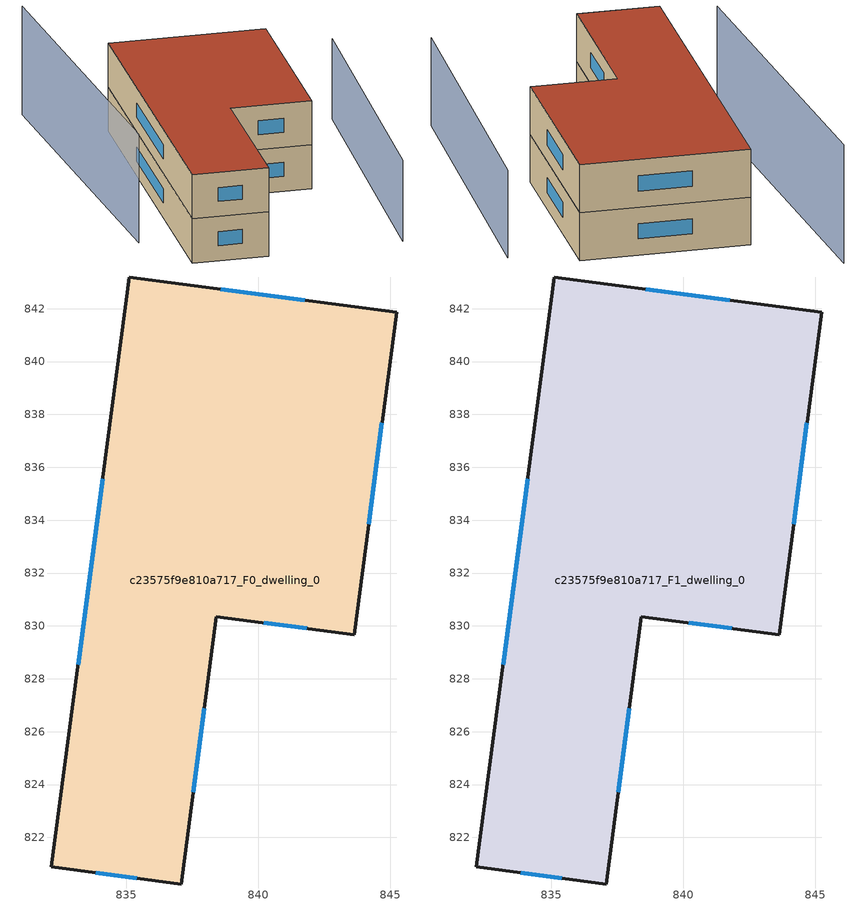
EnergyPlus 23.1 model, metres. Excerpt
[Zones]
c23575f9e810a717_F0_dwelling_0
 floor ground (EU_floor_Construction): 845.23,841.87 843.62,829.67 838.42,830.36 837.09,820.24 832.18,820.88 835.11,843.2 z0
 wall outside (EU_wall_Construction): 845.23,841.87 835.11,843.2 832.18,820.88 837.09,820.24 838.42,830.36 843.62,829.67 845.23,841.87 z0:3
 window (EU_Window_Construction): 841.77,842.32 838.58,842.74 / 844.17,833.85 844.68,837.69 / 840.2,830.12 841.84,829.9 / 837.54,823.7 837.96,826.89 / 833.86,820.66 835.41,820.46 / 834.11,835.56 833.18,828.52 z1.03:1.97
c23575f9e810a717_F1_dwelling_0
 floor to c23575f9e810a717_F0_dwelling_0 (EU_floor_Construction): 845.23,841.87 843.62,829.67 838.42,830.36 837.09,820.24 832.18,820.88 835.11,843.2 z3
 wall outside (EU_wall_Construction): 845.23,841.87 835.11,843.2 832.18,820.88 837.09,820.24 838.42,830.36 843.62,829.67 845.23,841.87 z3:6
 window (EU_Window_Construction): 841.77,842.32 838.58,842.74 / 844.17,833.85 844.68,837.69 / 840.2,830.12 841.84,829.9 / 837.54,823.7 837.96,826.89 / 833.86,820.66 835.41,820.46 / 834.11,835.56 833.18,828.52 z4.03:4.97
 roof outside (EU_roof_Construction): 837.09,820.24 838.42,830.36 843.62,829.67 845.23,841.87 835.11,843.2 832.18,820.88 z6
shading: 845.84,819.48 848.99,839.99 z0:5.5; 831.07,847.72 830.27,825.23 z0:7.4
[Building]
EU S2 Campaign: North Axis=0; Terrain=City; Solar Distribution=FullExterior
[Site:Location]
Cape.Town.Intl.AP: Latitude=-33.965; Longitude=18.602; Time Zone=2; Elevation=46
[SizingPeriod:WeatherFileDays]
AnnualSizingPeriod: Begin Month=1; Begin Day of Month=1; End Month=12; End Day of Month=31; Day of Week for Start Day=Monday; Use Weather File Daylight Saving Period=No; Use Weather File Rain and Snow Indicators=No
[MATERIAL]
EU_InternalMass_Material: Roughness=MediumRough; Thickness=0.1; Conductivity=1; Density=1800; Specific Heat=900; Thermal Absorptance=0.9; Solar Absorptance=0.7; Visible Absorptance=0.7
[MATERIAL:NOMASS] Roughness=MediumRough; Thermal Absorptance=0.9; Solar Absorptance=0.7; Visible Absorptance=0.7
Name | Thermal Resistance
EU_wall_NoMass | 0.493876
EU_roof_NoMass | 0.449382
EU_floor_NoMass | 1.25
[WINDOWMATERIAL:SIMPLEGLAZINGSYSTEM]
EU_Window_SimpleGlazing: UFactor=4.4; Solar Heat Gain Coefficient=0.85; Visible Transmittance=0.85
[CONSTRUCTION]
EU_wall_Construction: EU_wall_NoMass
EU_roof_Construction: EU_roof_NoMass
EU_floor_Construction: EU_floor_NoMass
EU_Window_Construction: EU_Window_SimpleGlazing
EU_InternalMass_Construction: EU_InternalMass_Material
[ZONE] Type=1; Multiplier=1; Ceiling Height=autocalculate; Volume=528.135; Floor Area=autocalculate; Part of Total Floor Area=Yes
c23575f9e810a717_F0_dwelling_0; c23575f9e810a717_F1_dwelling_0
[INTERNALMASS] Construction=EU_InternalMass_Construction; Surface Area=176.045
Name | Zone or ZoneList
c23575f9e810a717_F0_dwelling_0_EU_InternalMass | c23575f9e810a717_F0_dwelling_0
c23575f9e810a717_F1_dwelling_0_EU_InternalMass | c23575f9e810a717_F1_dwelling_0
[OTHEREQUIPMENT] Fuel Type=Electricity; Design Level Calculation Method=Watts/Area; Power per Zone Floor Area=1; Fraction Latent=0; Fraction Radiant=0; Fraction Lost=0; Carbon Dioxide Generation Rate=0; EndUse Subcategory=EU_Step8_InternalGains
Name | Zone or ZoneList or Space or SpaceList | Schedule
EU_Step8_InternalGain_c23575f9e810a717_F0_dwelling_0_f000 | c23575f9e810a717_F0_dwelling_0 | EU_Step8_GainSchedule_c23575f9e810a717_F0_dwelling_0_f000
EU_Step8_InternalGain_c23575f9e810a717_F1_dwelling_0_f000 | c23575f9e810a717_F1_dwelling_0 | EU_Step8_GainSchedule_c23575f9e810a717_F1_dwelling_0_f000
[ZONEVENTILATION:DESIGNFLOWRATE] Schedule=EU_AlwaysOn; Design Flow Rate Calculation Method=AirChanges/Hour; Air Changes per Hour=0.64; Ventilation Type=Natural; Fan Pressure Rise=0; Fan Total Efficiency=1; Constant Term Coefficient=1; Temperature Term Coefficient=0; Velocity Term Coefficient=0; Velocity Squared Term Coefficient=0; Minimum Indoor Temperature=-100; Maximum Indoor Temperature=100; Delta Temperature=-100; Minimum Outdoor Temperature=-100; Maximum Outdoor Temperature=100; Maximum Wind Speed=40
Name | Zone or ZoneList or Space or SpaceList
EU_ConstantAir_c23575f9e810a717_F0_dwelling_0 | c23575f9e810a717_F0_dwelling_0
EU_ConstantAir_c23575f9e810a717_F1_dwelling_0 | c23575f9e810a717_F1_dwelling_0
[HVACTEMPLATE:THERMOSTAT] Constant Heating Setpoint=20; Constant Cooling Setpoint=50
EU_HeatOnly_c23575f9e810a717_F0_dwelling_0; EU_HeatOnly_c23575f9e810a717_F1_dwelling_0
[HVACTEMPLATE:ZONE:IDEALLOADSAIRSYSTEM] System Availability Schedule=EU_AlwaysOn; Maximum Heating Supply Air Temperature=50; Minimum Cooling Supply Air Temperature=13; Maximum Heating Supply Air Humidity Ratio=0.0156; Minimum Cooling Supply Air Humidity Ratio=0.0077; Heating Limit=NoLimit; Cooling Limit=NoLimit; Heating Availability Schedule=EU_AlwaysOn; Cooling Availability Schedule=EU_CoolingOff; Dehumidification Control Type=ConstantSensibleHeatRatio; Cooling Sensible Heat Ratio=0.7; Dehumidification Setpoint=60; Humidification Control Type=None; Humidification Setpoint=30; Outdoor Air Method=None; Outdoor Air Flow Rate per Person=0.00944; Outdoor Air Flow Rate per Zone Floor Area=0; Outdoor Air Flow Rate per Zone=0; Demand Controlled Ventilation Type=None; Outdoor Air Economizer Type=NoEconomizer; Heat Recovery Type=None; Sensible Heat Recovery Effectiveness=0.7; Latent Heat Recovery Effectiveness=0.65
Name | Template Thermostat
c23575f9e810a717_F0_dwelling_0 | EU_HeatOnly_c23575f9e810a717_F0_dwelling_0
c23575f9e810a717_F1_dwelling_0 | EU_HeatOnly_c23575f9e810a717_F1_dwelling_0
[SIZING:ZONE] Zone Cooling Design Supply Air Temperature Input Method=SupplyAirTemperature; Zone Cooling Design Supply Air Temperature=13; Zone Heating Design Supply Air Temperature Input Method=SupplyAirTemperature; Zone Heating Design Supply Air Temperature=50; Zone Cooling Design Supply Air Humidity Ratio=0.008; Zone Heating Design Supply Air Humidity Ratio=0.008; Cooling Design Air Flow Method=DesignDay; Cooling Design Air Flow Rate=0; Cooling Minimum Air Flow per Zone Floor Area=0.000762; Cooling Minimum Air Flow=0; Cooling Minimum Air Flow Fraction=0.2; Heating Design Air Flow Method=DesignDay; Heating Design Air Flow Rate=0; Heating Maximum Air Flow per Zone Floor Area=0.002032; Heating Maximum Air Flow=0.141576; Heating Maximum Air Flow Fraction=0.3; Account for Dedicated Outdoor Air System=No; Dedicated Outdoor Air System Control Strategy=NeutralSupplyAir; Dedicated Outdoor Air Low Setpoint Temperature for Design=autosize; Dedicated Outdoor Air High Setpoint Temperature for Design=autosize; Zone Load Sizing Method=Sensible Load Only No Latent Load; Zone Latent Cooling Design Supply Air Humidity Ratio Input Method=HumidityRatioDifference; Zone Cooling Design Supply Air Humidity Ratio Difference=0.005; Zone Latent Heating Design Supply Air Humidity Ratio Input Method=HumidityRatioDifference; Zone Humidification Design Supply Air Humidity Ratio Difference=0.005
c23575f9e810a717_F0_dwelling_0; c23575f9e810a717_F1_dwelling_0
[SCHEDULE:CONSTANT]
Name | Hourly Value
EU_AlwaysOn | 1
EU_CoolingOff | 0
[SCHEDULE:FILE] Column Number=1; Rows to Skip at Top=0; Number of Hours of Data=8760; Column Separator=Comma; Interpolate to Timestep=No; Minutes per Item=60; Adjust Schedule for Daylight Savings=Yes
Name | File
EU_Step8_GainSchedule_c23575f9e810a717_F0_dwelling_0_f000 | ../../schedules/c23575f9e810a717/c23575f9e810a717_F0_dwelling_0_f000_gain.csv
EU_Step8_GainSchedule_c23575f9e810a717_F1_dwelling_0_f000 | ../../schedules/c23575f9e810a717/c23575f9e810a717_F1_dwelling_0_f000_gain.csv
